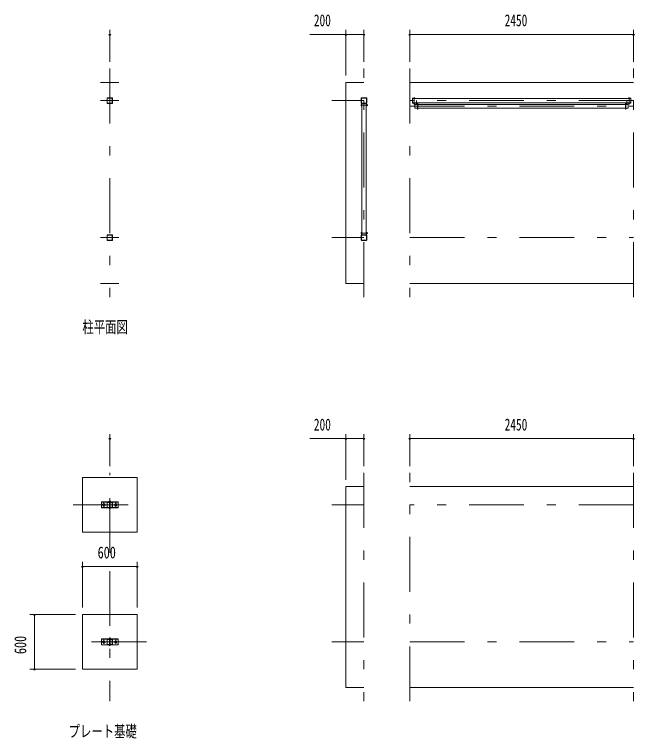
# Model space of a CAD drawing. Units: millimetres, scale not verified. Extents: x -21353 to 21363, y -10500 to 10500.
# Drawn here: x -21353 to -14569, y -8113 to -187 of the extents above; entities that cross this region are included whole.
import ezdxf
from ezdxf.enums import TextEntityAlignment as Align

# ---------------------------------------------------------------- set-up
doc = ezdxf.new("R2010")
doc.units = ezdxf.units.MM
doc.header["$LTSCALE"] = 50
doc.linetypes.add('USER3', pattern=[24, 12, -5, 2, -5])
for name, color, linetype, lineweight in [('0-2_1-0BOLD', 7, 'Continuous', 18), ('0-3_1-2CENTER', 3, 'USER3', 18), ('0-5_1-5DIM', 3, 'Continuous', 18)]:
    doc.layers.add(name, color=color, linetype=linetype, lineweight=lineweight)
doc.styles.add('ＭＳ ゴシック', font='')
doc.styles.get('ＭＳ ゴシック').set_extended_font_data('MS Gothic')

msp = doc.modelspace()

# ---------------------------------------------------------------- linework, layer by layer
at = {"layer": '0-2_1-0BOLD'}
for p, q in [((-20210.68, -930.32), (-20410.68, -930.32)), ((-17029.23, -930.32), (-14579.24, -930.32)), ((-20340.69, -1155.73), (-20340.69, -1104.92)), ((-20340.68, -1104.92), (-20340.68, -1155.72)), ((-20338.39, -1104.92), (-20338.39, -1155.73)), ((-20336.09, -1100.32), (-20285.28, -1100.32)), ((-20285.28, -1102.62), (-20336.09, -1102.62)), ((-20282.98, -1155.73), (-20282.98, -1104.92)), ((-20280.68, -1104.92), (-20280.68, -1155.73)), ((-20280.68, -1155.72), (-20280.68, -1104.92)), ((-17559.24, -1155.73), (-17559.24, -1104.92)), ((-17556.94, -1104.92), (-17556.94, -1155.73)), ((-17503.84, -1100.32), (-17554.64, -1100.32)), ((-17554.64, -1102.62), (-17503.84, -1102.62)), ((-17501.54, -1104.92), (-17501.54, -1155.73)), ((-17499.23, -1155.72), (-17499.23, -1104.92)), ((-16999.23, -1155.23), (-16999.23, -1105.42)), ((-16970.83, -1103.82), (-16997.63, -1103.82)), ((-16982.12, -1098.73), (-16982.12, -1102.22)), ((-16976.34, -1102.22), (-16976.34, -1098.73)), ((-16969.23, -1105.82), (-16969.23, -1105.42)), ((-14639.23, -1105.82), (-14639.23, -1105.42)), ((-14637.63, -1103.82), (-14610.83, -1103.82)), ((-14632.12, -1098.73), (-14632.12, -1102.22)), ((-14626.35, -1102.22), (-14626.35, -1098.73)), ((-14609.23, -1105.42), (-14609.23, -1155.23)), ((-20336.09, -1158.03), (-20285.28, -1158.03)), ((-20285.28, -1160.33), (-20336.09, -1160.33)), ((-17557.33, -1177.44), (-17560.83, -1177.44)), ((-17560.83, -1183.21), (-17557.33, -1183.21)), ((-17557.33, -1186.58), (-17555.73, -1186.58)), ((-17555.73, -1188.73), (-17555.73, -1161.93)), ((-17554.64, -1158.03), (-17503.84, -1158.03)), ((-17503.84, -1160.33), (-17554.64, -1160.33)), ((-17502.73, -1188.73), (-17502.73, -1161.93)), ((-17501.23, -1180.33), (-17502.73, -1178.83)), ((-17501.23, -1181.83), (-17502.73, -1180.33)), ((-17501.23, -1177.44), (-17496.74, -1177.44)), ((-17496.74, -1183.21), (-17501.23, -1183.21)), ((-17493.33, -1183.33), (-17496.23, -1183.33)), ((-16970.83, -1156.82), (-16997.63, -1156.82)), ((-16982.12, -1158.33), (-16982.12, -1162.82)), ((-16980.73, -1156.83), (-16979.23, -1158.33)), ((-16977.73, -1158.33), (-16979.23, -1156.83)), ((-16976.34, -1162.82), (-16976.34, -1158.33)), ((-16976.23, -1166.23), (-16976.23, -1163.33)), ((-16969.23, -1154.82), (-16969.23, -1155.22)), ((-16939.23, -1171.42), (-14669.24, -1171.42)), ((-14639.23, -1154.82), (-14639.23, -1155.22)), ((-14637.63, -1156.82), (-14610.83, -1156.82)), ((-14635.33, -1158.33), (-14635.33, -1156.83)), ((-14632.23, -1163.33), (-14632.23, -1166.23)), ((-14632.12, -1158.33), (-14632.12, -1162.82)), ((-14629.23, -1156.83), (-14630.73, -1158.33)), ((-14627.73, -1156.83), (-14629.23, -1158.33)), ((-14626.35, -1162.82), (-14626.35, -1158.33)), ((-17553.73, -1190.33), (-17554.13, -1190.33)), ((-17504.73, -1190.33), (-17504.33, -1190.33)), ((-14669.24, -1214.12), (-16939.23, -1214.12)), ((-20340.69, -2655.73), (-20340.69, -2604.92)), ((-20340.68, -2604.92), (-20340.68, -2655.73)), ((-20338.39, -2655.73), (-20338.39, -2604.92)), ((-20285.28, -2600.32), (-20336.09, -2600.32)), ((-20336.09, -2602.62), (-20285.28, -2602.62)), ((-20282.98, -2604.92), (-20282.98, -2655.73)), ((-20280.69, -2655.73), (-20280.69, -2604.92)), ((-20280.68, -2604.92), (-20280.68, -2655.73)), ((-17560.83, -2577.44), (-17557.33, -2577.44)), ((-17557.33, -2583.21), (-17560.83, -2583.21)), ((-17559.24, -2655.73), (-17559.24, -2604.92)), ((-17557.33, -2586.57), (-17555.73, -2586.57)), ((-17556.94, -2604.92), (-17556.94, -2655.73)), ((-17555.73, -2571.92), (-17555.73, -2598.72)), ((-17554.64, -2600.32), (-17503.84, -2600.32)), ((-17503.84, -2602.62), (-17554.64, -2602.62)), ((-17553.73, -2570.32), (-17554.13, -2570.32)), ((-17504.73, -2570.32), (-17504.33, -2570.32)), ((-17502.73, -2571.92), (-17502.73, -2598.72)), ((-17501.23, -2574.22), (-17502.73, -2574.22)), ((-17501.23, -2578.82), (-17502.73, -2580.32)), ((-17501.23, -2580.32), (-17502.73, -2581.82)), ((-17501.54, -2604.92), (-17501.54, -2655.73)), ((-17496.74, -2577.44), (-17501.23, -2577.44)), ((-17501.23, -2583.21), (-17496.74, -2583.21)), ((-17499.24, -2655.73), (-17499.24, -2604.92)), ((-17493.33, -2577.32), (-17496.23, -2577.32)), ((-17496.23, -2583.32), (-17493.33, -2583.32)), ((-20285.28, -2658.03), (-20336.09, -2658.03)), ((-20336.09, -2660.33), (-20285.28, -2660.33)), ((-17503.84, -2658.03), (-17554.64, -2658.03)), ((-17554.64, -2660.33), (-17503.84, -2660.33)), ((-20410.68, -3130.32), (-20210.68, -3130.32)), ((-14579.24, -3130.32), (-17029.23, -3130.32)), ((-14579.24, -5355.33), (-17029.23, -5355.33)), ((-20400.68, -5525.13), (-20220.68, -5525.13)), ((-20340.68, -5580.73), (-20340.68, -5529.93)), ((-20338.38, -5529.93), (-20338.38, -5580.73)), ((-20336.08, -5525.33), (-20285.28, -5525.33)), ((-20285.28, -5527.63), (-20336.08, -5527.63)), ((-20307.68, -5513.43), (-20313.68, -5513.43)), ((-20313.68, -5527.63), (-20313.68, -5583.03)), ((-20313.57, -5516.82), (-20313.57, -5521.33)), ((-20312.18, -5521.33), (-20310.68, -5522.83)), ((-20309.18, -5522.83), (-20310.68, -5521.33)), ((-20307.8, -5521.33), (-20307.8, -5516.82)), ((-20307.68, -5583.03), (-20307.68, -5527.63)), ((-20282.98, -5580.73), (-20282.98, -5529.93)), ((-20280.68, -5529.93), (-20280.68, -5580.73)), ((-20400.68, -5585.53), (-20220.68, -5585.53)), ((-20336.08, -5583.03), (-20285.28, -5583.03)), ((-20285.28, -5585.33), (-20336.08, -5585.33)), ((-20313.57, -5592.94), (-20313.57, -5589.43)), ((-20307.8, -5589.43), (-20307.8, -5592.94)), ((-20400.68, -7025.12), (-20220.68, -7025.12)), ((-20340.68, -7080.72), (-20340.68, -7029.93)), ((-20338.38, -7029.93), (-20338.38, -7080.72)), ((-20285.28, -7025.32), (-20336.08, -7025.32)), ((-20336.08, -7027.62), (-20285.28, -7027.62)), ((-20313.68, -7013.42), (-20307.68, -7013.42)), ((-20313.68, -7083.03), (-20313.68, -7027.62)), ((-20313.57, -7016.82), (-20313.57, -7021.32)), ((-20312.18, -7021.32), (-20310.68, -7022.82)), ((-20309.18, -7022.82), (-20310.68, -7021.32)), ((-20307.8, -7021.32), (-20307.8, -7016.82)), ((-20307.68, -7027.62), (-20307.68, -7083.03)), ((-20304.58, -7021.32), (-20304.58, -7022.82)), ((-20282.98, -7080.72), (-20282.98, -7029.93)), ((-20280.68, -7029.93), (-20280.68, -7080.72)), ((-20400.68, -7085.52), (-20220.68, -7085.52)), ((-20285.28, -7083.03), (-20336.08, -7083.03)), ((-20336.08, -7085.32), (-20285.28, -7085.32)), ((-20313.57, -7092.93), (-20313.57, -7089.42)), ((-20307.8, -7089.42), (-20307.8, -7092.93)), ((-17029.23, -7555.32), (-14579.24, -7555.32))]:
    msp.add_line(p, q, dxfattribs=at)
for points in [[(-17529.23, -3130.32), (-17729.24, -3130.32), (-17729.24, -930.32), (-17529.23, -930.32)], [(-16997.63, -1105.42), (-16970.83, -1105.42), (-16970.83, -1105.82)], [(-16997.63, -1105.42), (-16997.63, -1155.23), (-16970.83, -1155.23), (-16970.83, -1154.82)], [(-16972.98, -1103.83), (-16972.98, -1102.22), (-16985.48, -1102.22), (-16985.48, -1103.83)], [(-16985, -1102.22), (-16985, -1098.73), (-16984.13, -1098.22), (-16974.33, -1098.22), (-16973.46, -1098.73), (-16973.46, -1102.22)], [(-14610.83, -1155.23), (-14610.83, -1105.42), (-14637.63, -1105.42), (-14637.63, -1105.82)], [(-14622.98, -1103.83), (-14622.98, -1102.22), (-14635.48, -1102.22), (-14635.48, -1103.83)], [(-14635.01, -1102.22), (-14635.01, -1098.73), (-14634.13, -1098.22), (-14624.33, -1098.22), (-14623.46, -1098.73), (-14623.46, -1102.22)], [(-17557.33, -1174.55), (-17560.83, -1174.55), (-17561.33, -1175.43)], [(-17561.33, -1175.43), (-17561.33, -1185.23), (-17560.83, -1186.1), (-17557.33, -1186.1)], [(-17557.33, -1186.58), (-17557.33, -1174.08), (-17555.73, -1174.08)], [(-17554.14, -1161.93), (-17554.14, -1188.73), (-17553.73, -1188.73)], [(-17554.14, -1161.93), (-17504.33, -1161.93), (-17504.33, -1188.73), (-17504.73, -1188.73)], [(-17502.73, -1174.23), (-17501.23, -1174.23), (-17501.23, -1186.43), (-17502.73, -1186.43)], [(-17501.23, -1186.1), (-17496.74, -1186.1), (-17496.23, -1185.23), (-17496.23, -1175.43), (-17496.74, -1174.55), (-17501.23, -1174.55)], [(-17496.23, -1177.33), (-17493.33, -1177.33), (-17493.33, -1183.33), (-17492.33, -1182.33), (-17492.33, -1178.33), (-17493.33, -1177.33)], [(-16985.33, -1156.83), (-16985.33, -1158.33), (-16973.13, -1158.33), (-16973.13, -1156.83)], [(-16973.46, -1158.33), (-16973.46, -1162.82), (-16974.33, -1163.33), (-16984.13, -1163.33), (-16985, -1162.82), (-16985, -1158.33)], [(-16982.23, -1163.33), (-16982.23, -1166.23), (-16981.23, -1167.23), (-16977.23, -1167.23), (-16976.23, -1166.23), (-16982.23, -1166.23)], [(-16942.43, -1214.12), (-16971.28, -1214.12), (-16971.28, -1171.42), (-16942.43, -1171.42)], [(-16966.03, -1156.82), (-16942.43, -1156.82), (-16942.43, -1224.63), (-16939.23, -1224.63), (-16939.23, -1156.82)], [(-14642.44, -1156.82), (-14666.03, -1156.82), (-14666.03, -1224.63), (-14669.24, -1224.63), (-14669.24, -1156.82)], [(-14666.04, -1171.42), (-14637.19, -1171.42), (-14637.19, -1214.12), (-14666.04, -1214.12)], [(-14610.83, -1155.23), (-14637.63, -1155.23), (-14637.63, -1154.82)], [(-14635.33, -1158.33), (-14623.13, -1158.33), (-14623.13, -1156.83)], [(-14623.46, -1158.33), (-14623.46, -1162.82), (-14624.33, -1163.33), (-14634.13, -1163.33), (-14635.01, -1162.82), (-14635.01, -1158.33)], [(-14632.23, -1166.23), (-14626.23, -1166.23), (-14626.23, -1163.33)], [(-14632.23, -1166.23), (-14631.23, -1167.23), (-14627.23, -1167.23), (-14626.23, -1166.23)], [(-17557.33, -2574.55), (-17560.83, -2574.55), (-17561.33, -2575.42), (-17561.33, -2585.22), (-17560.83, -2586.1), (-17557.33, -2586.1)], [(-17557.33, -2586.57), (-17557.33, -2574.07), (-17555.73, -2574.07)], [(-17504.33, -2598.72), (-17554.14, -2598.72), (-17554.14, -2571.92), (-17553.73, -2571.92)], [(-17504.33, -2598.72), (-17504.33, -2571.92), (-17504.73, -2571.92)], [(-17501.23, -2574.22), (-17501.23, -2586.42), (-17502.73, -2586.42)], [(-17496.23, -2585.22), (-17496.23, -2575.42), (-17496.74, -2574.55), (-17501.23, -2574.55)], [(-17501.23, -2586.1), (-17496.74, -2586.1), (-17496.23, -2585.22)], [(-17529.23, -5355.33), (-17729.24, -5355.33), (-17729.24, -7555.32), (-17529.23, -7555.32)], [(-20304.58, -5522.83), (-20304.58, -5521.33), (-20316.78, -5521.33), (-20316.78, -5522.83)], [(-20316.43, -5521.33), (-20316.43, -5516.82), (-20315.58, -5516.33), (-20305.78, -5516.33), (-20304.93, -5516.82), (-20304.93, -5521.33)], [(-20307.68, -5516.33), (-20307.68, -5513.43), (-20308.68, -5512.43), (-20312.68, -5512.43), (-20313.68, -5513.43), (-20313.68, -5516.33)], [(-20304.43, -5587.83), (-20304.43, -5589.43), (-20316.93, -5589.43), (-20316.93, -5587.83)], [(-20316.43, -5589.43), (-20316.43, -5592.94), (-20315.58, -5593.43), (-20305.78, -5593.43), (-20304.93, -5592.94), (-20304.93, -5589.43)], [(-20304.58, -7021.32), (-20316.78, -7021.32), (-20316.78, -7022.82)], [(-20316.43, -7021.32), (-20316.43, -7016.82), (-20315.58, -7016.33), (-20305.78, -7016.33)], [(-20312.68, -7012.42), (-20313.68, -7013.42), (-20313.68, -7016.33)], [(-20307.68, -7016.33), (-20307.68, -7013.42), (-20308.68, -7012.42), (-20312.68, -7012.42)], [(-20305.78, -7016.33), (-20304.93, -7016.82), (-20304.93, -7021.32)], [(-20304.43, -7087.82), (-20304.43, -7089.42), (-20316.93, -7089.42), (-20316.93, -7087.82)], [(-20316.43, -7089.42), (-20316.43, -7092.93), (-20315.58, -7093.43), (-20305.78, -7093.43), (-20304.93, -7092.93), (-20304.93, -7089.42)]]:
    msp.add_lwpolyline(points, dxfattribs=at)
for points in [[(-16997.23, -1154.82), (-16997.23, -1105.82), (-14611.23, -1105.82), (-14611.23, -1154.82)], [(-17504.73, -1162.33), (-17504.73, -2598.32), (-17553.73, -2598.32), (-17553.73, -1162.33)], [(-17492.33, -2578.32), (-17492.33, -2582.32), (-17493.33, -2583.32), (-17493.33, -2577.32)], [(-20610.68, -5255.33), (-20610.68, -5855.33), (-20010.68, -5855.33), (-20010.68, -5255.33)], [(-20400.68, -5522.83), (-20220.68, -5522.83), (-20220.68, -5587.83), (-20400.68, -5587.83)], [(-20370.77, -5546.83), (-20365.87, -5555.33), (-20370.77, -5563.83), (-20380.59, -5563.83), (-20385.5, -5555.33), (-20380.59, -5546.83)], [(-20240.77, -5546.83), (-20250.59, -5546.83), (-20255.5, -5555.33), (-20250.59, -5563.83), (-20240.77, -5563.83), (-20235.87, -5555.33)], [(-20010.68, -7355.32), (-20010.68, -6755.32), (-20610.68, -6755.32), (-20610.68, -7355.32)], [(-20220.68, -7022.82), (-20220.68, -7087.82), (-20400.68, -7087.82), (-20400.68, -7022.82)], [(-20370.77, -7046.82), (-20365.87, -7055.32), (-20370.77, -7063.83), (-20380.59, -7063.83), (-20385.5, -7055.32), (-20380.59, -7046.82)], [(-20240.77, -7046.82), (-20235.87, -7055.32), (-20240.77, -7063.83), (-20250.59, -7063.83), (-20255.5, -7055.32), (-20250.59, -7046.82)]]:
    msp.add_lwpolyline(points, close=True, dxfattribs=at)
for centre, radius in [((-20375.68, -5555.33), 13.5), ((-20375.68, -5555.33), 8.25), ((-20245.68, -5555.33), 13.5), ((-20245.68, -5555.33), 8.25), ((-20375.68, -5555.33), 5), ((-20245.68, -5555.33), 5), ((-20375.68, -7055.32), 13.5), ((-20375.68, -7055.32), 8.25), ((-20375.68, -7055.32), 5), ((-20245.68, -7055.32), 13.5), ((-20245.68, -7055.32), 8.25), ((-20245.68, -7055.32), 5)]:
    msp.add_circle(centre, radius, dxfattribs=at)
for centre, radius, start, end in [((-20336.09, -1104.92), 4.6, 90, 180), ((-20336.09, -1104.92), 2.3, 90, 180), ((-20285.29, -1104.92), 4.6, 0, 90), ((-20285.28, -1104.92), 2.3, 0, 90), ((-17554.64, -1104.92), 4.6, 90, 180), ((-17554.64, -1104.92), 2.3, 90, 180), ((-17503.84, -1104.92), 4.6, 0, 90), ((-17503.84, -1104.92), 2.3, 0, 90), ((-16997.63, -1105.42), 1.6, 90, 180), ((-16983.56, -1100.54), 2.32, 51.45377, 90), ((-16979.23, -1106.74), 8.51, 70.16867, 109.82912), ((-16974.9, -1100.54), 2.32, 90, 128.53143), ((-16970.83, -1105.42), 1.6, 0, 90), ((-14637.63, -1105.42), 1.6, 90, 180), ((-14633.56, -1100.54), 2.32, 51.46857, 90), ((-14629.23, -1106.74), 8.51, 70.17088, 109.83133), ((-14624.9, -1100.54), 2.32, 90, 128.54623), ((-14610.83, -1105.42), 1.6, 0, 90), ((-20336.08, -1155.73), 4.6, 180, 270), ((-20336.09, -1155.73), 2.3, 180, 270), ((-20285.29, -1155.73), 4.6, 270, 0), ((-20285.28, -1155.73), 2.3, 270, 0), ((-17559.02, -1176), 2.32, 180, 218.54623), ((-17559.02, -1184.66), 2.32, 141.46857, 180), ((-17552.82, -1180.33), 8.51, 160.17088, 199.83133), ((-17554.64, -1155.73), 4.6, 180, 270), ((-17554.64, -1155.73), 2.3, 180, 270), ((-17554.14, -1161.93), 1.6, 90, 180), ((-17554.13, -1188.73), 1.6, 180, 270), ((-17504.33, -1161.93), 1.6, 0, 90), ((-17504.33, -1188.73), 1.6, 270, 0), ((-17503.84, -1155.73), 2.3, 270, 0), ((-17503.84, -1155.73), 4.6, 270, 0), ((-17498.55, -1176), 2.32, 321.45377, 0), ((-17498.55, -1184.66), 2.32, 0, 38.53143), ((-17504.74, -1180.33), 8.51, 340.16867, 19.82912), ((-16997.63, -1155.23), 1.6, 180, 270), ((-16983.56, -1161.01), 2.32, 270, 308.54623), ((-16979.23, -1154.82), 8.51, 250.17088, 289.83133), ((-16974.9, -1161.01), 2.32, 231.46857, 270), ((-16970.83, -1155.22), 1.6, 270, 0), ((-16966.03, -1153.62), 3.2, 202.02827, 270), ((-16942.43, -1156.82), 3.2, 0, 38.68428), ((-14666.03, -1156.82), 3.2, 141.31572, 180), ((-14642.44, -1153.62), 3.2, 270, 337.97173), ((-14637.63, -1155.22), 1.6, 180, 270), ((-14633.56, -1161.01), 2.32, 270, 308.53143), ((-14629.23, -1154.82), 8.51, 250.16867, 289.82912), ((-14624.9, -1161.01), 2.32, 231.45377, 270), ((-14610.83, -1155.23), 1.6, 270, 0), ((-20336.09, -2604.92), 4.6, 90, 180), ((-20336.08, -2604.92), 4.6, 90, 180), ((-20336.09, -2604.92), 2.3, 90, 180), ((-20285.29, -2604.92), 4.6, 0, 90), ((-20285.28, -2604.92), 4.6, 0, 90), ((-20285.28, -2604.92), 2.3, 0, 90), ((-17559.02, -2575.99), 2.32, 180, 218.53143), ((-17559.02, -2584.65), 2.32, 141.45377, 180), ((-17552.82, -2580.32), 8.51, 160.16867, 199.82912), ((-17554.64, -2604.92), 4.6, 90, 180), ((-17554.64, -2604.92), 2.3, 90, 180), ((-17554.14, -2598.72), 1.6, 180, 270), ((-17554.13, -2571.92), 1.6, 90, 180), ((-17504.33, -2571.92), 1.6, 0, 90), ((-17504.33, -2598.72), 1.6, 270, 0), ((-17503.84, -2604.92), 4.6, 0, 90), ((-17503.84, -2604.92), 2.3, 0, 90), ((-17498.55, -2575.99), 2.32, 321.46857, 360), ((-17498.55, -2584.65), 2.32, 0, 38.54623), ((-17504.74, -2580.32), 8.51, 340.17088, 19.83133), ((-20336.09, -2655.73), 4.6, 180, 270), ((-20336.08, -2655.73), 4.6, 180, 270), ((-20336.09, -2655.73), 2.3, 180, 270), ((-20285.29, -2655.73), 4.6, 270, 0), ((-20285.28, -2655.73), 2.3, 270, 0), ((-20285.28, -2655.73), 4.6, 270, 0), ((-17554.64, -2655.73), 4.6, 180, 270), ((-17554.64, -2655.73), 2.3, 180, 270), ((-17503.84, -2655.73), 2.3, 270, 0), ((-17503.84, -2655.73), 4.6, 270, 0), ((-20336.08, -5529.93), 4.6, 90, 180), ((-20336.08, -5529.93), 2.3, 90, 180), ((-20315, -5518.66), 2.33, 52.1575, 90), ((-20310.68, -5525.06), 8.74, 70.70392, 109.29608), ((-20306.36, -5518.66), 2.33, 90, 127.84248), ((-20285.28, -5529.93), 4.6, 0, 90), ((-20285.28, -5529.93), 2.3, 0, 90), ((-20336.08, -5580.73), 4.6, 180, 270), ((-20336.08, -5580.73), 2.3, 180, 270), ((-20315, -5591.09), 2.33, 270, 307.84248), ((-20310.68, -5584.69), 8.74, 250.7039, 289.29608), ((-20306.36, -5591.09), 2.33, 232.1575, 270), ((-20285.28, -5580.73), 2.3, 270, 0), ((-20285.28, -5580.73), 4.6, 270, 0), ((-20336.08, -7029.93), 4.6, 90, 180), ((-20336.08, -7029.93), 2.3, 90, 180), ((-20315, -7018.66), 2.33, 52.1575, 90), ((-20310.68, -7025.06), 8.74, 70.70392, 109.29608), ((-20306.36, -7018.66), 2.33, 90, 127.84248), ((-20285.28, -7029.93), 4.6, 0, 90), ((-20285.28, -7029.93), 2.3, 0, 90), ((-20336.08, -7080.72), 4.6, 180, 270), ((-20336.08, -7080.72), 2.3, 180, 270), ((-20315, -7091.09), 2.33, 270, 307.84248), ((-20310.68, -7084.69), 8.74, 250.7039, 289.29608), ((-20306.36, -7091.09), 2.33, 232.1575, 270), ((-20285.28, -7080.72), 2.3, 270, 0), ((-20285.28, -7080.72), 4.6, 270, 0)]:
    msp.add_arc(centre, radius, start, end, dxfattribs=at)
at = {"layer": '0-3_1-2CENTER'}
for p, q in [((-20310.68, -780.32), (-20310.68, -3280.32)), ((-17529.23, -3280.32), (-17529.23, -780.33)), ((-17029.23, -780.33), (-17029.23, -3280.32)), ((-14579.24, -3280.32), (-14579.24, -780.33)), ((-16979.23, -1171.39), (-16979.23, -1094.54)), ((-14629.23, -1171.39), (-14629.23, -1094.54)), ((-20210.68, -1130.32), (-20410.68, -1130.32)), ((-17879.24, -1130.32), (-17529.23, -1130.32)), ((-17565.01, -1180.33), (-17488.16, -1180.33)), ((-14579.24, -1130.32), (-17029.23, -1130.32)), ((-16954.23, -1129.62), (-16954.23, -1176.42)), ((-14654.24, -1129.62), (-14654.24, -1176.42)), ((-17029.23, -1192.77), (-14579.23, -1192.77)), ((-17488.16, -2580.32), (-17565.01, -2580.32)), ((-20210.68, -2630.32), (-20410.68, -2630.32)), ((-17529.23, -2630.32), (-17879.24, -2630.32)), ((-17029.23, -2630.32), (-14579.24, -2630.32)), ((-20310.68, -6080.32), (-20310.68, -5205.33)), ((-17529.23, -5205.33), (-17529.23, -7705.32)), ((-17029.23, -7705.32), (-17029.23, -5205.33)), ((-14579.24, -5205.33), (-14579.24, -7705.32)), ((-20375.68, -5576.33), (-20375.68, -5534.33)), ((-20245.68, -5534.33), (-20245.68, -5576.33)), ((-20710.68, -5555.33), (-19910.68, -5555.33)), ((-17879.24, -5555.33), (-17529.23, -5555.33)), ((-14579.24, -5555.33), (-17029.23, -5555.33)), ((-20310.68, -6280.32), (-20310.68, -7705.32)), ((-20375.68, -7076.32), (-20375.68, -7034.32)), ((-20245.68, -7034.32), (-20245.68, -7076.32)), ((-19910.68, -7055.32), (-20710.68, -7055.32)), ((-17879.24, -7055.32), (-17529.23, -7055.32)), ((-17029.23, -7055.32), (-14579.24, -7055.32))]:
    msp.add_line(p, q, dxfattribs=at)
at = {"layer": '0-5_1-5DIM'}
for p, q in [((-20310.68, -705.32), (-20310.68, -355.32)), ((-17729.24, -355.32), (-17729.24, -855.32)), ((-17529.23, -705.32), (-17529.23, -355.32)), ((-17029.23, -355.32), (-17029.23, -705.32)), ((-14579.24, -705.32), (-14579.24, -355.32)), ((-20300.68, -405.32), (-20320.68, -405.32)), ((-17529.23, -405.32), (-18121.74, -405.32)), ((-17719.24, -405.32), (-17739.24, -405.32)), ((-17519.23, -405.32), (-17539.23, -405.32)), ((-17019.23, -405.32), (-17039.23, -405.32)), ((-14579.24, -405.32), (-17029.23, -405.32)), ((-14569.24, -405.32), (-14589.24, -405.32)), ((-20300.68, -4830.33), (-20320.68, -4830.33)), ((-20310.68, -5130.32), (-20310.68, -4780.33)), ((-17529.23, -4830.33), (-18121.74, -4830.33)), ((-17719.24, -4830.33), (-17739.24, -4830.33)), ((-17729.24, -4780.33), (-17729.24, -5280.33)), ((-17519.23, -4830.33), (-17539.23, -4830.33)), ((-17529.23, -5130.32), (-17529.23, -4780.33)), ((-17019.23, -4830.33), (-17039.23, -4830.33)), ((-17029.23, -5130.32), (-17029.23, -4780.33)), ((-17029.23, -4830.33), (-14579.24, -4830.33)), ((-14569.24, -4830.33), (-14589.24, -4830.33)), ((-14579.24, -4780.33), (-14579.24, -5130.32)), ((-20610.68, -6180.32), (-20610.68, -6680.32)), ((-20010.68, -6680.32), (-20010.68, -6180.32)), ((-20600.68, -6230.32), (-20620.68, -6230.32)), ((-20010.68, -6230.32), (-20610.68, -6230.32)), ((-20000.68, -6230.32), (-20020.68, -6230.32)), ((-20685.68, -6755.32), (-21185.68, -6755.32)), ((-21125.68, -6755.32), (-21145.68, -6755.32)), ((-21135.68, -6755.32), (-21135.68, -7355.32)), ((-21185.68, -7355.32), (-20685.68, -7355.32)), ((-21125.68, -7355.32), (-21145.68, -7355.32))]:
    msp.add_line(p, q, dxfattribs=at)
for centre in [(-20310.68, -405.32), (-17729.24, -405.32), (-17529.23, -405.32), (-17029.23, -405.32), (-14579.24, -405.32), (-20310.68, -4830.33), (-17729.24, -4830.33), (-17529.23, -4830.33), (-17029.23, -4830.33), (-14579.24, -4830.33), (-20610.68, -6230.32), (-20010.68, -6230.32), (-21135.68, -6755.32), (-21135.68, -7355.32)]:
    msp.add_arc(centre, 10, 180, 0, dxfattribs=at)

# ---------------------------------------------------------------- texts
at = {"layer": '0-5_1-5DIM', "color": 7, "style": 'ＭＳ ゴシック'}
for s, width, p in [('200', 0.7, (-18077.75, -355.32)), ('2450', 0.7, (-15990.24, -355.32)), ('柱平面図', 0.7, (-20610.68, -3712.55)), ('200', 0.7, (-18077.75, -4780.33)), ('2450', 0.7, (-15990.24, -4780.33)), ('600', 0.75, (-20443.54, -6180.32)), ('プレート基礎', 0.7, (-20760.68, -8137.56))]:
    msp.add_text(s, height=130.2, dxfattribs=dict(at, width=width)).set_placement(p, align=Align.BOTTOM_LEFT)
at = {"layer": '0-5_1-5DIM', "color": 7, "style": 'ＭＳ ゴシック', "width": 0.75}
msp.add_text('600', height=130.2, rotation=90, dxfattribs=at).set_placement((-21185.68, -7188.18), align=Align.BOTTOM_LEFT)

doc.saveas('drawing.dxf')
